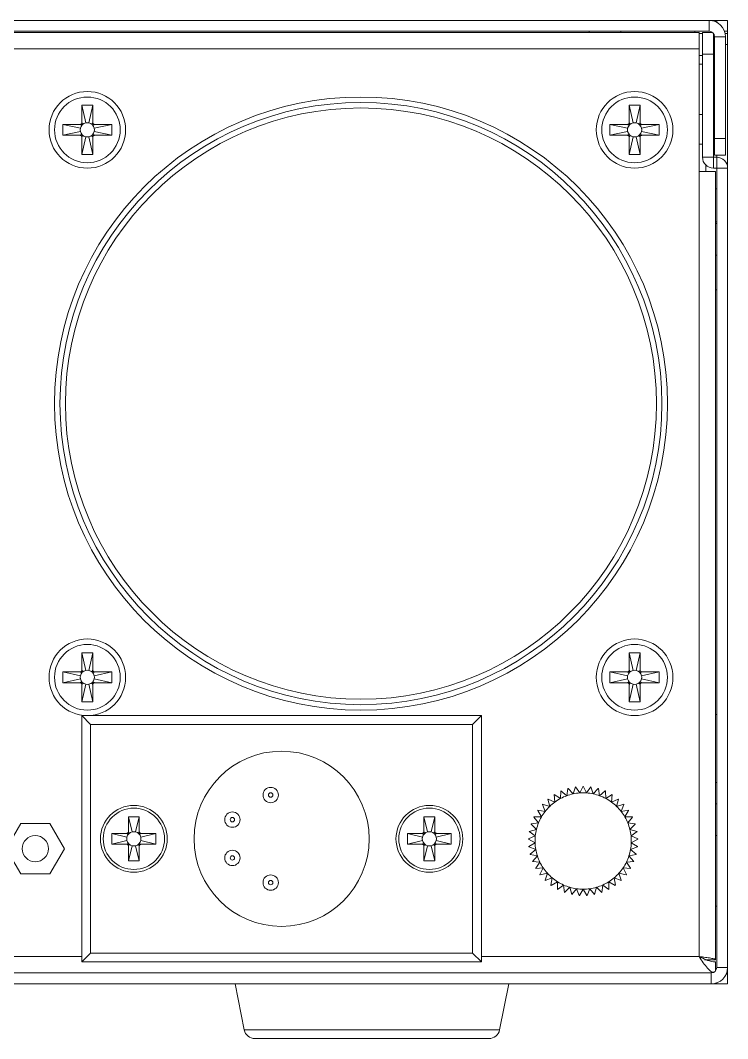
# Model space of a CAD drawing. Header units: millimetres. Extents: x 5 to 589, y 5 to 415.
# Drawn here: x 266.81 to 299.12, y 323.2 to 369.7 of the extents above; entities that cross this region are included whole.
import ezdxf

# ---------------------------------------------------------------- set-up
doc = ezdxf.new("R2010")
doc.units = ezdxf.units.MM

msp = doc.modelspace()

# ---------------------------------------------------------------- linework, layer by layer
at = {"color": 7, "linetype": 'Continuous', "lineweight": 15}
for p, q in [((83.7734, 369.699), (298.2734, 369.699)), ((298.2734, 369.699), (298.6234, 369.699)), ((298.2734, 369.199), (298.2734, 369.699)), ((298.6234, 369.699), (299.1234, 369.699)), ((299.1234, 369.699), (299.1234, 369.199)), ((83.7734, 369.199), (298.2734, 369.199)), ((84.2234, 369.149), (297.8234, 369.149)), ((292.7984, 369.199), (292.7984, 369.149)), ((294.2484, 369.149), (294.2484, 369.199)), ((297.6234, 369.149), (297.6234, 369.199)), ((297.8234, 368.399), (297.8234, 369.149)), ((297.9734, 369.149), (298.4234, 369.149)), ((297.9734, 368.149), (297.9734, 369.149)), ((298.4734, 369.099), (298.4734, 368.149)), ((299.0234, 368.949), (298.5234, 368.949)), ((298.5234, 368.949), (298.5234, 364.299)), ((299.1234, 369.199), (298.9805, 369.199)), ((299.0083, 369.099), (299.1234, 369.099)), ((299.0234, 368.949), (299.0234, 364.299)), ((299.1234, 369.099), (299.1234, 369.199)), ((299.1234, 369.099), (299.1234, 368.599)), ((84.2234, 368.399), (297.8234, 368.399)), ((297.8234, 368.399), (297.8234, 362.799)), ((299.1234, 362.949), (299.1234, 368.599)), ((297.8234, 368.099), (297.9734, 368.099)), ((298.4734, 368.149), (297.9734, 368.149)), ((297.9734, 368.149), (297.9734, 363.449)), ((298.4734, 368.149), (298.4734, 363.449)), ((298.4734, 368.099), (298.5234, 368.099)), ((297.9734, 367.699), (297.8234, 367.699)), ((298.5234, 367.274), (298.4734, 367.274)), ((270.1234, 365.824), (269.6234, 365.824)), ((269.6234, 365.824), (269.6234, 365.0238)), ((269.8029, 365.0162), (269.6234, 365.824)), ((269.9439, 365.0162), (270.1234, 365.824)), ((270.1234, 365.0238), (270.1234, 365.824)), ((295.1234, 365.824), (294.6234, 365.824)), ((294.6234, 365.824), (294.6234, 365.0238)), ((294.8029, 365.0162), (294.6234, 365.824)), ((294.9439, 365.0162), (295.1234, 365.824)), ((295.1234, 365.0238), (295.1234, 365.824)), ((298.4734, 365.824), (298.5234, 365.824)), ((297.8234, 365.399), (297.9734, 365.399)), ((268.7484, 364.949), (268.7484, 364.449)), ((269.5562, 364.7695), (268.7484, 364.949)), ((269.5486, 364.949), (268.7484, 364.949)), ((268.7484, 364.449), (269.5562, 364.6285)), ((270.1907, 364.7695), (270.9984, 364.949)), ((270.1907, 364.6285), (270.9984, 364.449)), ((270.9984, 364.949), (270.1983, 364.949)), ((270.9984, 364.449), (270.9984, 364.949)), ((294.5486, 364.949), (293.7484, 364.949)), ((293.7484, 364.949), (293.7484, 364.449)), ((294.5562, 364.7695), (293.7484, 364.949)), ((293.7484, 364.449), (294.5562, 364.6285)), ((295.1907, 364.7695), (295.9984, 364.949)), ((295.1907, 364.6285), (295.9984, 364.449)), ((295.9984, 364.949), (295.1983, 364.949)), ((295.9984, 364.449), (295.9984, 364.949)), ((268.7484, 364.449), (269.5486, 364.449)), ((269.8029, 364.3817), (269.6234, 363.574)), ((269.6234, 364.3741), (269.6234, 363.574)), ((269.9439, 364.3817), (270.1234, 363.574)), ((270.1234, 363.574), (270.1234, 364.3741)), ((270.1983, 364.449), (270.9984, 364.449)), ((293.7484, 364.449), (294.5486, 364.449)), ((294.8029, 364.3817), (294.6234, 363.574)), ((294.6234, 364.3741), (294.6234, 363.574)), ((294.9439, 364.3817), (295.1234, 363.574)), ((295.1234, 363.574), (295.1234, 364.3741)), ((295.1983, 364.449), (295.9984, 364.449)), ((298.5234, 364.299), (299.0234, 364.299)), ((298.5234, 363.549), (298.5234, 364.299)), ((299.0234, 364.299), (299.0234, 363.549)), ((297.8234, 364.049), (297.9734, 364.049)), ((269.6234, 363.574), (270.1234, 363.574)), ((294.6234, 363.574), (295.1234, 363.574)), ((297.9734, 363.449), (298.4734, 363.449)), ((298.4734, 362.949), (298.4734, 363.449)), ((298.6234, 363.449), (298.4734, 363.449)), ((299.0234, 363.549), (298.5234, 363.549)), ((298.6234, 363.549), (298.6234, 363.449)), ((298.6234, 363.449), (298.6234, 362.949)), ((297.8234, 326.949), (297.8234, 362.799)), ((298.5734, 362.799), (297.8234, 362.799)), ((298.1234, 362.799), (298.1234, 363.0919)), ((298.6234, 362.949), (298.4734, 362.949)), ((298.5734, 326.799), (298.5734, 362.799)), ((299.1234, 362.949), (298.6234, 362.949)), ((298.6234, 362.949), (298.6234, 326.449)), ((299.1234, 362.949), (299.1234, 326.449)), ((298.5734, 361.999), (298.6234, 361.999)), ((298.6234, 360.499), (298.5734, 360.499)), ((298.6234, 360.424), (298.5734, 360.424)), ((298.5734, 358.974), (298.6234, 358.974)), ((298.5734, 357.399), (298.6234, 357.399)), ((269.8029, 340.0162), (269.6234, 340.824)), ((270.1234, 340.824), (269.6234, 340.824)), ((269.6234, 340.824), (269.6234, 340.0238)), ((269.9439, 340.0162), (270.1234, 340.824)), ((270.1234, 340.0238), (270.1234, 340.824)), ((295.1234, 340.824), (294.6234, 340.824)), ((294.6234, 340.824), (294.6234, 340.0238)), ((294.8029, 340.0162), (294.6234, 340.824)), ((294.9439, 340.0162), (295.1234, 340.824)), ((295.1234, 340.0238), (295.1234, 340.824)), ((268.7484, 339.949), (268.7484, 339.449)), ((269.5562, 339.7695), (268.7484, 339.949)), ((269.5486, 339.949), (268.7484, 339.949)), ((270.1907, 339.7695), (270.9984, 339.949)), ((270.9984, 339.949), (270.1983, 339.949)), ((270.9984, 339.449), (270.9984, 339.949)), ((294.5486, 339.949), (293.7484, 339.949)), ((293.7484, 339.949), (293.7484, 339.449)), ((294.5562, 339.7695), (293.7484, 339.949)), ((295.1907, 339.7695), (295.9984, 339.949)), ((295.9984, 339.949), (295.1983, 339.949)), ((295.9984, 339.449), (295.9984, 339.949)), ((268.7484, 339.449), (269.5562, 339.6285)), ((270.1907, 339.6285), (270.9984, 339.449)), ((293.7484, 339.449), (294.5562, 339.6285)), ((295.1907, 339.6285), (295.9984, 339.449)), ((268.7484, 339.449), (269.5486, 339.449)), ((269.8029, 339.3817), (269.6234, 338.574)), ((269.6234, 339.3741), (269.6234, 338.574)), ((269.9439, 339.3817), (270.1234, 338.574)), ((270.1234, 338.574), (270.1234, 339.3741)), ((270.1983, 339.449), (270.9984, 339.449)), ((293.7484, 339.449), (294.5486, 339.449)), ((294.8029, 339.3817), (294.6234, 338.574)), ((294.6234, 339.3741), (294.6234, 338.574)), ((294.9439, 339.3817), (295.1234, 338.574)), ((295.1234, 338.574), (295.1234, 339.3741)), ((295.1983, 339.449), (295.9984, 339.449)), ((269.6234, 338.574), (270.1234, 338.574)), ((294.6234, 338.574), (295.1234, 338.574)), ((270.0234, 337.549), (269.6234, 337.949)), ((269.6234, 337.949), (287.8734, 337.949)), ((269.6234, 326.699), (269.6234, 337.949)), ((287.4734, 337.549), (287.8734, 337.949)), ((287.8734, 337.949), (287.8734, 326.699)), ((298.6234, 337.999), (298.5734, 337.999)), ((287.4734, 337.549), (270.0234, 337.549)), ((270.0234, 337.549), (270.0234, 327.099)), ((287.4734, 327.099), (287.4734, 337.549)), ((298.5734, 334.899), (298.6234, 334.899)), ((291.2303, 334.0038), (291.1948, 334.3417)), ((291.2025, 334.3465), (291.4906, 334.1665)), ((291.4906, 334.1665), (291.5025, 334.506)), ((291.5107, 334.5097), (291.771, 334.2913)), ((291.771, 334.2913), (291.83, 334.6259)), ((291.8387, 334.6284), (292.066, 334.3759)), ((292.066, 334.3759), (292.171, 334.699)), ((292.18, 334.7003), (292.37, 334.4186)), ((292.37, 334.4186), (292.5189, 334.724)), ((292.528, 334.724), (292.6769, 334.4186)), ((292.6769, 334.4186), (292.8669, 334.7003)), ((292.8759, 334.699), (292.9808, 334.3759)), ((292.9808, 334.3759), (293.2082, 334.6284)), ((293.2169, 334.6259), (293.2759, 334.2913)), ((293.2759, 334.2913), (293.5361, 334.5097)), ((293.5444, 334.506), (293.5563, 334.1665)), ((293.5563, 334.1665), (293.8444, 334.3465)), ((293.8521, 334.3417), (293.8166, 334.0038)), ((290.7898, 333.5784), (290.6625, 333.8934)), ((290.6686, 333.9002), (290.9952, 333.8065)), ((290.9952, 333.8065), (290.913, 334.1362)), ((290.9199, 334.142), (291.2303, 334.0038)), ((293.8166, 334.0038), (294.1269, 334.142)), ((294.1339, 334.1362), (294.0517, 333.8065)), ((294.0517, 333.8065), (294.3783, 333.9002)), ((294.3843, 333.8934), (294.2571, 333.5784)), ((298.6234, 333.924), (298.5734, 333.924)), ((290.6182, 333.324), (290.4483, 333.6182)), ((290.4534, 333.6257), (290.7898, 333.5784)), ((294.2571, 333.5784), (294.5935, 333.6257)), ((294.5986, 333.6182), (294.4287, 333.324)), ((266.8316, 333.024), (266.1677, 331.874)), ((268.1595, 333.024), (266.8316, 333.024)), ((268.8235, 331.874), (268.1595, 333.024)), ((272.2484, 333.324), (271.7484, 333.324)), ((271.7484, 333.324), (271.7484, 332.6488)), ((271.9196, 332.6393), (271.7484, 333.324)), ((272.0773, 332.6393), (272.2484, 333.324)), ((272.2484, 332.6488), (272.2484, 333.324)), ((285.7484, 333.324), (285.2484, 333.324)), ((285.2484, 333.324), (285.2484, 332.6488)), ((285.4196, 332.6393), (285.2484, 333.324)), ((285.5773, 332.6393), (285.7484, 333.324)), ((285.7484, 332.6488), (285.7484, 333.324)), ((290.3888, 332.7562), (290.1444, 332.9922)), ((290.1472, 333.0008), (290.4836, 333.0481)), ((290.4836, 333.0481), (290.2745, 333.3158)), ((294.7724, 333.3158), (294.5632, 333.0481)), ((294.5632, 333.0481), (294.8997, 333.0008)), ((294.9025, 332.9922), (294.6581, 332.7562)), ((271.6736, 332.574), (270.9984, 332.574)), ((270.9984, 332.574), (270.9984, 332.074)), ((271.6831, 332.4028), (270.9984, 332.574)), ((272.3137, 332.4028), (272.9984, 332.574)), ((272.9984, 332.574), (272.3233, 332.574)), ((272.9984, 332.074), (272.9984, 332.574)), ((285.1736, 332.574), (284.4984, 332.574)), ((284.4984, 332.574), (284.4984, 332.074)), ((285.1831, 332.4028), (284.4984, 332.574)), ((285.8137, 332.4028), (286.4984, 332.574)), ((286.4984, 332.574), (285.8233, 332.574)), ((286.4984, 332.074), (286.4984, 332.574)), ((290.3355, 332.4539), (290.0606, 332.6536)), ((290.0622, 332.6626), (290.3888, 332.7562)), ((294.6581, 332.7562), (294.9847, 332.6626)), ((294.9862, 332.6536), (294.7114, 332.4539)), ((270.9984, 332.074), (271.6831, 332.2452)), ((270.9984, 332.074), (271.6736, 332.074)), ((272.3137, 332.2452), (272.9984, 332.074)), ((272.3233, 332.074), (272.9984, 332.074)), ((284.4984, 332.074), (285.1831, 332.2452)), ((284.4984, 332.074), (285.1736, 332.074)), ((285.8137, 332.2452), (286.4984, 332.074)), ((285.8233, 332.074), (286.4984, 332.074)), ((290.3248, 332.1472), (290.0248, 332.3067)), ((290.0251, 332.3158), (290.3355, 332.4539)), ((290.0367, 331.9672), (290.3248, 332.1472)), ((294.7114, 332.4539), (295.0218, 332.3158)), ((295.0221, 332.3067), (294.7221, 332.1472)), ((294.7221, 332.1472), (295.0102, 331.9672)), ((298.5734, 332.474), (298.6234, 332.474)), ((266.1677, 331.874), (266.8316, 330.724)), ((268.1595, 330.724), (268.8235, 331.874)), ((271.9196, 332.0087), (271.7484, 331.324)), ((271.7484, 331.9991), (271.7484, 331.324)), ((272.0773, 332.0087), (272.2484, 331.324)), ((272.2484, 331.324), (272.2484, 331.9991)), ((285.4196, 332.0087), (285.2484, 331.324)), ((285.2484, 331.9991), (285.2484, 331.324)), ((285.5773, 332.0087), (285.7484, 331.324)), ((285.7484, 331.324), (285.7484, 331.9991)), ((290.3569, 331.842), (290.0376, 331.9582)), ((290.0966, 331.6236), (290.3569, 331.842)), ((290.4311, 331.5441), (290.0988, 331.6148)), ((294.9481, 331.6148), (294.6158, 331.5441)), ((295.0093, 331.9582), (294.69, 331.842)), ((294.69, 331.842), (294.9503, 331.6236)), ((271.7484, 331.324), (272.2484, 331.324)), ((285.2484, 331.324), (285.7484, 331.324)), ((290.2038, 331.2917), (290.4311, 331.5441)), ((290.5461, 331.2596), (290.2072, 331.2833)), ((290.3561, 330.9779), (290.5461, 331.2596)), ((294.8397, 331.2833), (294.5008, 331.2596)), ((294.5008, 331.2596), (294.6908, 330.9779)), ((294.6158, 331.5441), (294.8431, 331.2917)), ((266.8316, 330.724), (268.1595, 330.724)), ((290.6996, 330.9938), (290.3606, 330.9701)), ((290.5506, 330.6884), (290.6996, 330.9938)), ((290.8885, 330.7519), (290.5562, 330.6813)), ((290.7835, 330.4288), (290.8885, 330.7519)), ((294.4907, 330.6813), (294.1584, 330.7519)), ((294.1584, 330.7519), (294.2633, 330.4288)), ((294.3473, 330.9938), (294.4963, 330.6884)), ((294.6862, 330.9701), (294.3473, 330.9938)), ((291.1093, 330.5387), (290.7901, 330.4225)), ((291.0503, 330.2041), (291.1093, 330.5387)), ((291.3576, 330.3583), (291.0576, 330.1988)), ((291.3458, 330.0187), (291.3576, 330.3583)), ((291.6286, 330.2142), (291.3538, 330.0145)), ((291.6641, 329.8763), (291.6286, 330.2142)), ((293.4183, 330.2142), (293.3827, 329.8763)), ((293.6931, 330.0145), (293.4183, 330.2142)), ((293.9892, 330.1988), (293.6893, 330.3583)), ((293.6893, 330.3583), (293.7011, 330.0187)), ((294.2568, 330.4225), (293.9376, 330.5387)), ((293.9376, 330.5387), (293.9966, 330.2041)), ((291.917, 330.1092), (291.6726, 329.8732)), ((291.9992, 329.7796), (291.917, 330.1092)), ((292.2173, 330.0454), (292.0081, 329.7777)), ((292.3445, 329.7304), (292.2173, 330.0454)), ((292.5234, 330.024), (292.3536, 329.7298)), ((292.6933, 329.7298), (292.5234, 330.024)), ((292.8296, 330.0454), (292.7024, 329.7304)), ((293.0388, 329.7777), (292.8296, 330.0454)), ((293.1298, 330.1092), (293.0476, 329.7796)), ((293.3742, 329.8732), (293.1298, 330.1092)), ((269.6234, 326.699), (270.0234, 327.099)), ((270.0234, 327.099), (287.4734, 327.099)), ((287.8734, 326.699), (287.4734, 327.099)), ((287.8734, 326.699), (269.6234, 326.699)), ((298.0734, 326.799), (298.5734, 326.799)), ((298.5734, 326.299), (298.5734, 326.699)), ((298.6234, 326.449), (299.1234, 326.449)), ((299.1234, 326.299), (299.1234, 326.449)), ((298.3734, 326.199), (83.6734, 326.199)), ((298.3734, 325.699), (298.3734, 326.199)), ((299.0805, 326.199), (299.1234, 326.199)), ((299.1234, 326.299), (299.1083, 326.299)), ((299.1234, 326.199), (299.1234, 326.299)), ((299.1234, 326.199), (299.1234, 325.699)), ((298.3734, 325.699), (83.6734, 325.699)), ((276.6234, 325.699), (277.0431, 323.6009)), ((288.7038, 323.6009), (289.1234, 325.699)), ((298.3734, 325.699), (298.6234, 325.699)), ((299.1234, 325.699), (298.6234, 325.699)), ((288.2135, 323.199), (277.5333, 323.199))]:
    msp.add_line(p, q, dxfattribs=at)
at = {"color": 8, "linetype": 'Continuous', "lineweight": 15}
for p, q in [((298.6234, 369.6123), (298.6234, 369.699)), ((297.8234, 369.099), (297.9734, 369.099)), ((299.1234, 368.599), (299.0234, 368.599)), ((298.5734, 329.249), (298.6234, 329.249)), ((84.2234, 326.949), (269.6234, 326.949)), ((287.8734, 326.949), (297.8234, 326.949)), ((298.6234, 325.699), (298.6234, 325.7419)), ((277.0431, 323.6009), (282.8734, 323.6009)), ((282.8734, 323.6009), (288.7038, 323.6009))]:
    msp.add_line(p, q, dxfattribs=at)
at = {"color": 7, "linetype": 'Continuous', "lineweight": 15, "flags": 128}
for points in [[(269.5562, 364.7695), (269.5484, 364.699), (269.5562, 364.6285)], [(269.6436, 364.9288), (269.5884, 364.8555), (269.5562, 364.7695)], [(269.5562, 364.6285), (269.5884, 364.5425), (269.6436, 364.4692)], [(269.8029, 365.0162), (269.717, 364.984), (269.6436, 364.9288)], [(269.9439, 365.0162), (269.8734, 365.024), (269.8029, 365.0162)], [(270.1032, 364.9288), (270.0299, 364.984), (269.9439, 365.0162)], [(270.1907, 364.7695), (270.1585, 364.8555), (270.1032, 364.9288)], [(270.1032, 364.4692), (270.1585, 364.5425), (270.1907, 364.6285)], [(270.1907, 364.6285), (270.1985, 364.699), (270.1907, 364.7695)], [(294.5562, 364.7695), (294.5484, 364.699), (294.5562, 364.6285)], [(294.6436, 364.9288), (294.5884, 364.8555), (294.5562, 364.7695)], [(294.5562, 364.6285), (294.5884, 364.5425), (294.6436, 364.4692)], [(294.8029, 365.0162), (294.717, 364.984), (294.6436, 364.9288)], [(294.9439, 365.0162), (294.8734, 365.024), (294.8029, 365.0162)], [(295.1033, 364.9288), (295.0299, 364.984), (294.9439, 365.0162)], [(295.1907, 364.7695), (295.1585, 364.8555), (295.1033, 364.9288)], [(295.1033, 364.4692), (295.1585, 364.5425), (295.1907, 364.6285)], [(295.1907, 364.6285), (295.1985, 364.699), (295.1907, 364.7695)], [(269.6436, 364.4692), (269.717, 364.4139), (269.8029, 364.3817)], [(269.8029, 364.3817), (269.8734, 364.374), (269.9439, 364.3817)], [(269.9439, 364.3817), (270.0299, 364.4139), (270.1032, 364.4692)], [(294.6436, 364.4692), (294.717, 364.4139), (294.8029, 364.3817)], [(294.8029, 364.3817), (294.8734, 364.374), (294.9439, 364.3817)], [(294.9439, 364.3817), (295.0299, 364.4139), (295.1033, 364.4692)], [(269.6436, 339.9288), (269.5884, 339.8555), (269.5562, 339.7695)], [(269.8029, 340.0162), (269.717, 339.984), (269.6436, 339.9288)], [(269.9439, 340.0162), (269.8734, 340.024), (269.8029, 340.0162)], [(270.1032, 339.9288), (270.0299, 339.984), (269.9439, 340.0162)], [(270.1907, 339.7695), (270.1585, 339.8555), (270.1032, 339.9288)], [(294.6436, 339.9288), (294.5884, 339.8555), (294.5562, 339.7695)], [(294.8029, 340.0162), (294.717, 339.984), (294.6436, 339.9288)], [(294.9439, 340.0162), (294.8734, 340.024), (294.8029, 340.0162)], [(295.1033, 339.9288), (295.0299, 339.984), (294.9439, 340.0162)], [(295.1907, 339.7695), (295.1585, 339.8555), (295.1033, 339.9288)], [(269.5562, 339.7695), (269.5484, 339.699), (269.5562, 339.6285)], [(269.5562, 339.6285), (269.5884, 339.5425), (269.6436, 339.4692)], [(269.6436, 339.4692), (269.717, 339.4139), (269.8029, 339.3817)], [(269.9439, 339.3817), (270.0299, 339.4139), (270.1032, 339.4692)], [(270.1032, 339.4692), (270.1585, 339.5425), (270.1907, 339.6285)], [(270.1907, 339.6285), (270.1985, 339.699), (270.1907, 339.7695)], [(294.5562, 339.7695), (294.5484, 339.699), (294.5562, 339.6285)], [(294.5562, 339.6285), (294.5884, 339.5425), (294.6436, 339.4692)], [(294.6436, 339.4692), (294.717, 339.4139), (294.8029, 339.3817)], [(294.9439, 339.3817), (295.0299, 339.4139), (295.1033, 339.4692)], [(295.1033, 339.4692), (295.1585, 339.5425), (295.1907, 339.6285)], [(295.1907, 339.6285), (295.1985, 339.699), (295.1907, 339.7695)], [(269.8029, 339.3817), (269.8734, 339.374), (269.9439, 339.3817)], [(294.8029, 339.3817), (294.8734, 339.374), (294.9439, 339.3817)], [(290.1444, 332.9922), (290.1447, 332.9933), (290.1451, 332.9944), (290.1454, 332.9955), (290.1458, 332.9965), (290.1461, 332.9976), (290.1465, 332.9987), (290.1468, 332.9998), (290.1472, 333.0008)], [(271.7686, 332.5538), (271.7155, 332.4842), (271.6831, 332.4028)], [(271.9196, 332.6393), (271.8382, 332.6069), (271.7686, 332.5538)], [(272.0773, 332.6393), (271.9984, 332.6491), (271.9196, 332.6393)], [(272.2282, 332.5538), (272.1586, 332.6069), (272.0773, 332.6393)], [(272.3137, 332.4028), (272.2814, 332.4842), (272.2282, 332.5538)], [(285.2686, 332.5538), (285.2155, 332.4842), (285.1831, 332.4028)], [(285.4196, 332.6393), (285.3382, 332.6069), (285.2686, 332.5538)], [(285.5773, 332.6393), (285.4984, 332.6491), (285.4196, 332.6393)], [(285.7282, 332.5538), (285.6586, 332.6069), (285.5773, 332.6393)], [(285.8137, 332.4028), (285.7814, 332.4842), (285.7282, 332.5538)], [(271.6831, 332.4028), (271.6734, 332.324), (271.6831, 332.2452)], [(271.6831, 332.2452), (271.7155, 332.1638), (271.7686, 332.0942)], [(271.7686, 332.0942), (271.8382, 332.041), (271.9196, 332.0087)], [(272.0773, 332.0087), (272.1586, 332.041), (272.2282, 332.0942)], [(272.2282, 332.0942), (272.2814, 332.1638), (272.3137, 332.2452)], [(272.3137, 332.2452), (272.3235, 332.324), (272.3137, 332.4028)], [(285.1831, 332.4028), (285.1734, 332.324), (285.1831, 332.2452)], [(285.1831, 332.2452), (285.2155, 332.1638), (285.2686, 332.0942)], [(285.2686, 332.0942), (285.3382, 332.041), (285.4196, 332.0087)], [(285.5773, 332.0087), (285.6586, 332.041), (285.7282, 332.0942)], [(285.7282, 332.0942), (285.7814, 332.1638), (285.8137, 332.2452)], [(285.8137, 332.2452), (285.8235, 332.324), (285.8137, 332.4028)], [(295.0218, 332.3158), (295.0218, 332.3146), (295.0218, 332.3135), (295.0219, 332.3124), (295.0219, 332.3112), (295.022, 332.3101), (295.022, 332.309), (295.022, 332.3078), (295.0221, 332.3067)], [(271.9196, 332.0087), (271.9984, 331.9989), (272.0773, 332.0087)], [(285.4196, 332.0087), (285.4984, 331.9989), (285.5773, 332.0087)]]:
    msp.add_lwpolyline(points, dxfattribs=at)
at = {"color": 7, "linetype": 'Continuous', "lineweight": 15}
for centre, radius in [((269.8734, 364.699), 1.75), ((294.8734, 364.699), 1.75), ((269.8734, 364.699), 1.5), ((282.3734, 352.199), 14), ((294.8734, 364.699), 1.5), ((282.3734, 352.199), 13.75), ((282.3734, 352.199), 13.5), ((269.8734, 339.699), 1.75), ((294.8734, 339.699), 1.75), ((269.8734, 339.699), 1.5), ((294.8734, 339.699), 1.5), ((278.7484, 332.324), 4), ((278.2484, 334.324), 0.35), ((278.2484, 334.324), 0.1), ((271.9984, 332.324), 1.525), ((271.9984, 332.324), 1.4), ((276.4984, 333.199), 0.35), ((285.4984, 332.324), 1.525), ((285.4984, 332.324), 1.4), ((276.4984, 333.199), 0.1), ((267.4956, 331.874), 0.6), ((276.4984, 331.449), 0.35), ((276.4984, 331.449), 0.1), ((278.2484, 330.324), 0.35), ((278.2484, 330.324), 0.1)]:
    msp.add_circle(centre, radius, dxfattribs=at)
for centre, radius, start, end in [((298.2734, 368.949), 0.75, 0, 90), ((298.2734, 368.949), 0.25, 0, 90), ((298.4734, 363.449), 0.5, 180, 270), ((298.6234, 362.949), 0.5, 360, 90), ((292.5234, 332.224), 2.5, 121.89612, 122.10388), ((292.5234, 332.224), 2.5, 113.89612, 114.10388), ((292.5234, 332.224), 2.2, 102, 110), ((292.5234, 332.224), 2.5, 105.89612, 106.10388), ((292.5234, 332.224), 2.2, 94, 102), ((292.5234, 332.224), 2.5, 97.89612, 98.10388), ((292.5234, 332.224), 2.2, 86, 94), ((292.5234, 332.224), 2.5, 89.89612, 90.10388), ((292.5234, 332.224), 2.2, 78, 86), ((292.5234, 332.224), 2.5, 81.89612, 82.10388), ((292.5234, 332.224), 2.2, 70, 78), ((292.5234, 332.224), 2.5, 73.89612, 74.10388), ((292.5234, 332.224), 2.5, 65.89612, 66.10388), ((292.5234, 332.224), 2.5, 57.89612, 58.10388), ((292.5234, 332.224), 2.5, 137.89612, 138.10388), ((292.5234, 332.224), 2.5, 129.89612, 130.10388), ((292.5234, 332.224), 2.2, 126, 134), ((292.5234, 332.224), 2.2, 118, 126), ((292.5234, 332.224), 2.2, 110, 118), ((292.5234, 332.224), 2.2, 62, 70), ((292.5234, 332.224), 2.2, 54, 62), ((292.5234, 332.224), 2.2, 46, 54), ((292.5234, 332.224), 2.5, 49.89612, 50.10388), ((292.5234, 332.224), 2.5, 41.89612, 42.10388), ((292.5234, 332.224), 2.5, 145.89612, 146.10388), ((292.5234, 332.224), 2.2, 142, 150), ((292.5234, 332.224), 2.2, 134, 142), ((292.5234, 332.224), 2.2, 38, 46), ((292.5234, 332.224), 2.2, 30, 38), ((292.5234, 332.224), 2.5, 33.89612, 34.10388), ((292.5234, 332.224), 2.5, 153.89612, 154.10388), ((292.5234, 332.224), 2.2, 158, 166), ((292.5234, 332.224), 2.2, 150, 158), ((292.5234, 332.224), 2.2, 22, 30), ((292.5234, 332.224), 2.2, 14, 22), ((292.5234, 332.224), 2.5, 25.89612, 26.10388), ((292.5234, 332.224), 2.5, 17.89612, 18.10388), ((292.5234, 332.224), 2.5, 169.89612, 170.10388), ((292.5234, 332.224), 2.2, 166, 174), ((292.5234, 332.224), 2.2, 6, 14), ((292.5234, 332.224), 2.5, 9.89612, 10.10388), ((292.5234, 332.224), 2.5, 177.89612, 178.10388), ((292.5234, 332.224), 2.2, 174, 182), ((292.5234, 332.224), 2.2, 182, 190), ((292.5234, 332.224), 2.2, 350, 358), ((292.5234, 332.224), 2.2, 358, 6), ((292.5234, 332.224), 2.5, 185.89612, 186.10388), ((292.5234, 332.224), 2.5, 193.89612, 194.10388), ((292.5234, 332.224), 2.2, 190, 198), ((292.5234, 332.224), 2.2, 342, 350), ((292.5234, 332.224), 2.5, 345.89612, 346.10388), ((292.5234, 332.224), 2.5, 353.89612, 354.10388), ((292.5234, 332.224), 2.5, 201.89612, 202.10388), ((292.5234, 332.224), 2.2, 198, 206), ((292.5234, 332.224), 2.2, 206, 214), ((292.5234, 332.224), 2.2, 326, 334), ((292.5234, 332.224), 2.2, 334, 342), ((292.5234, 332.224), 2.5, 337.89612, 338.10388), ((292.5234, 332.224), 2.5, 209.89612, 210.10388), ((292.5234, 332.224), 2.5, 217.89612, 218.10388), ((292.5234, 332.224), 2.2, 214, 222), ((292.5234, 332.224), 2.2, 222, 230), ((292.5234, 332.224), 2.2, 310, 318), ((292.5234, 332.224), 2.2, 318, 326), ((292.5234, 332.224), 2.5, 321.89612, 322.10388), ((292.5234, 332.224), 2.5, 329.89612, 330.10388), ((292.5234, 332.224), 2.5, 225.89612, 226.10388), ((292.5234, 332.224), 2.5, 233.89612, 234.10388), ((292.5234, 332.224), 2.2, 230, 238), ((292.5234, 332.224), 2.2, 238, 246), ((292.5234, 332.224), 2.2, 246, 254), ((292.5234, 332.224), 2.2, 286, 294), ((292.5234, 332.224), 2.2, 294, 302), ((292.5234, 332.224), 2.2, 302, 310), ((292.5234, 332.224), 2.5, 305.89612, 306.10388), ((292.5234, 332.224), 2.5, 313.89612, 314.10388), ((292.5234, 332.224), 2.5, 241.89612, 242.10388), ((292.5234, 332.224), 2.5, 249.89612, 250.10388), ((292.5234, 332.224), 2.2, 254, 262), ((292.5234, 332.224), 2.5, 257.89612, 258.10388), ((292.5234, 332.224), 2.2, 262, 270), ((292.5234, 332.224), 2.5, 265.89612, 266.10388), ((292.5234, 332.224), 2.2, 270, 278), ((292.5234, 332.224), 2.5, 273.89612, 274.10388), ((292.5234, 332.224), 2.2, 278, 286), ((292.5234, 332.224), 2.5, 281.89612, 282.10388), ((292.5234, 332.224), 2.5, 289.89612, 290.10388), ((292.5234, 332.224), 2.5, 297.89612, 298.10388), ((298.3734, 326.449), 0.25, 270, 0), ((298.3734, 326.449), 0.75, 270, 0), ((277.5333, 323.699), 0.5, 191.30993, 270), ((288.2135, 323.699), 0.5, 270, 348.69007)]:
    msp.add_arc(centre, radius, start, end, dxfattribs=at)
for points, knots in [([(269.5486, 364.949), (269.557, 364.9498), (269.5739, 364.9515), (269.5963, 364.9644), (269.6132, 364.9834), (269.6222, 365.0044), (269.6231, 365.0183), (269.6234, 365.0238)], [0, 0, 0, 0, 0.2148778, 0.4298021, 0.6442824, 0.8585072, 1, 1, 1, 1]), ([(269.6436, 364.9288), (269.6435, 364.9287), (269.6172, 364.9091), (269.5703, 364.9332), (269.5602, 364.9449), (269.5486, 364.9475), (269.5486, 364.949), (269.5486, 364.949)], [0, 0, 0, 0, 0.0032747, 0.5086079, 0.9282114, 0.9999412, 1, 1, 1, 1]), ([(269.6234, 365.0238), (269.6234, 365.0238), (269.6264, 365.0224), (269.6232, 365.0166), (269.64, 365.0017), (269.6493, 364.9765), (269.6522, 364.9546), (269.6501, 364.9419), (269.6474, 364.9348), (269.6454, 364.9313), (269.6441, 364.9294), (269.6438, 364.929), (269.6436, 364.9288)], [0, 0, 0, 0, 0.0000604, 0.071615, 0.4902012, 0.7407085, 0.8676439, 0.9318809, 0.9642485, 0.9919546, 0.9967294, 1, 1, 1, 1]), ([(270.1032, 364.9288), (270.1031, 364.929), (270.0838, 364.9554), (270.1099, 364.9997), (270.115, 365.0166), (270.1234, 365.0223), (270.1234, 365.0238), (270.1234, 365.0238)], [0, 0, 0, 0, 0.0032752, 0.5086072, 0.9282115, 0.9999412, 1, 1, 1, 1]), ([(270.1983, 364.949), (270.1983, 364.949), (270.1953, 364.9475), (270.1953, 364.9449), (270.1751, 364.9335), (270.151, 364.923), (270.129, 364.9202), (270.1164, 364.9223), (270.1093, 364.925), (270.1057, 364.927), (270.1038, 364.9284), (270.1034, 364.9287), (270.1032, 364.9288)], [0, 0, 0, 0, 0.0000604, 0.0716147, 0.4901991, 0.7407081, 0.8676431, 0.9318796, 0.9642486, 0.9919547, 0.9967289, 1, 1, 1, 1]), ([(270.1234, 365.0238), (270.1243, 365.0154), (270.1259, 364.9986), (270.1388, 364.9761), (270.1578, 364.9592), (270.1789, 364.9503), (270.1928, 364.9493), (270.1983, 364.949)], [0, 0, 0, 0, 0.2148999, 0.4298302, 0.6442563, 0.8585133, 1, 1, 1, 1]), ([(294.5486, 364.949), (294.557, 364.9498), (294.5739, 364.9515), (294.5963, 364.9644), (294.6132, 364.9834), (294.6222, 365.0044), (294.6231, 365.0183), (294.6234, 365.0238)], [0, 0, 0, 0, 0.2149347, 0.429853, 0.6442851, 0.858504, 1, 1, 1, 1]), ([(294.6436, 364.9288), (294.6435, 364.9287), (294.6169, 364.9091), (294.575, 364.9332), (294.5518, 364.9448), (294.5515, 364.9475), (294.5486, 364.949), (294.5486, 364.949)], [0, 0, 0, 0, 0.0032791, 0.5086099, 0.9282113, 0.9999394, 1, 1, 1, 1]), ([(294.6234, 365.0238), (294.6234, 365.0238), (294.6234, 365.0223), (294.6317, 365.0167), (294.6379, 365.0017), (294.6496, 364.9765), (294.6522, 364.9546), (294.6501, 364.9419), (294.6474, 364.9348), (294.6454, 364.9313), (294.6441, 364.9294), (294.6438, 364.929), (294.6436, 364.9288)], [0, 0, 0, 0, 0.0000586, 0.0716144, 0.4902011, 0.7407103, 0.8676459, 0.9318832, 0.964249, 0.9919579, 0.9967327, 1, 1, 1, 1]), ([(295.1033, 364.9288), (295.1031, 364.929), (295.0834, 364.9554), (295.11, 364.9997), (295.115, 365.0166), (295.1234, 365.0223), (295.1234, 365.0238), (295.1234, 365.0238)], [0, 0, 0, 0, 0.0032785, 0.5086088, 0.9282127, 0.9999412, 1, 1, 1, 1]), ([(295.1983, 364.949), (295.1983, 364.949), (295.1983, 364.9475), (295.1868, 364.9451), (295.1772, 364.9335), (295.1508, 364.923), (295.1291, 364.9202), (295.1164, 364.9223), (295.1093, 364.925), (295.1057, 364.927), (295.1038, 364.9284), (295.1034, 364.9287), (295.1033, 364.9288)], [0, 0, 0, 0, 0.0000586, 0.0716146, 0.4902011, 0.7407114, 0.867647, 0.9318839, 0.9642482, 0.9919591, 0.9967333, 1, 1, 1, 1]), ([(295.1234, 365.0238), (295.1243, 365.0154), (295.1259, 364.9986), (295.1388, 364.9761), (295.1578, 364.9592), (295.1789, 364.9503), (295.1928, 364.9493), (295.1983, 364.949)], [0, 0, 0, 0, 0.21491489, 0.42981872, 0.6442491, 0.85851044, 1, 1, 1, 1]), ([(269.5486, 364.449), (269.5486, 364.449), (269.5486, 364.4505), (269.5601, 364.4529), (269.5696, 364.4645), (269.5961, 364.475), (269.6178, 364.4777), (269.6305, 364.4757), (269.6376, 364.473), (269.6411, 364.4709), (269.643, 364.4696), (269.6435, 364.4693), (269.6436, 364.4692)], [0, 0, 0, 0, 0.0000586, 0.0716145, 0.4902007, 0.7407107, 0.8676463, 0.9318832, 0.9642484, 0.9919546, 0.9967333, 1, 1, 1, 1]), ([(269.6234, 364.3741), (269.6226, 364.3826), (269.621, 364.3994), (269.608, 364.4219), (269.5891, 364.4388), (269.568, 364.4477), (269.5541, 364.4486), (269.5486, 364.449)], [0, 0, 0, 0, 0.21490894, 0.4298175, 0.64430015, 0.85850733, 1, 1, 1, 1]), ([(269.6436, 364.4692), (269.6438, 364.469), (269.6635, 364.4426), (269.6414, 364.3982), (269.6234, 364.3815), (269.6264, 364.3756), (269.6234, 364.3741), (269.6234, 364.3741)], [0, 0, 0, 0, 0.0032785, 0.5086079, 0.9282111, 0.9999394, 1, 1, 1, 1]), ([(270.1234, 364.3741), (270.1234, 364.3741), (270.1234, 364.3757), (270.1151, 364.3813), (270.109, 364.3963), (270.0973, 364.4215), (270.0947, 364.4434), (270.0968, 364.4561), (270.0994, 364.4631), (270.1015, 364.4667), (270.1028, 364.4686), (270.1031, 364.469), (270.1032, 364.4692)], [0, 0, 0, 0, 0.0000586, 0.0716144, 0.4902014, 0.7407123, 0.8676458, 0.9318831, 0.964249, 0.9919579, 0.9967327, 1, 1, 1, 1]), ([(270.1032, 364.4692), (270.1034, 364.4693), (270.13, 364.4888), (270.1719, 364.4648), (270.1951, 364.4532), (270.1953, 364.4505), (270.1983, 364.449), (270.1983, 364.449)], [0, 0, 0, 0, 0.0032791, 0.5086099, 0.9282113, 0.9999394, 1, 1, 1, 1]), ([(270.1983, 364.449), (270.1899, 364.4482), (270.173, 364.4465), (270.1506, 364.4336), (270.1337, 364.4146), (270.1247, 364.3936), (270.1238, 364.3797), (270.1234, 364.3741)], [0, 0, 0, 0, 0.2149329, 0.429834, 0.6442881, 0.8585052, 1, 1, 1, 1]), ([(294.5486, 364.449), (294.5486, 364.449), (294.5515, 364.4505), (294.5516, 364.453), (294.5717, 364.4645), (294.5959, 364.475), (294.6178, 364.4777), (294.6305, 364.4757), (294.6376, 364.473), (294.6412, 364.4709), (294.643, 364.4696), (294.6435, 364.4693), (294.6436, 364.4692)], [0, 0, 0, 0, 0.0000604, 0.0716146, 0.4901986, 0.7407073, 0.8676423, 0.9318788, 0.9642487, 0.9919547, 0.9967289, 1, 1, 1, 1]), ([(294.6234, 364.3741), (294.6226, 364.3826), (294.621, 364.3994), (294.608, 364.4219), (294.5891, 364.4388), (294.568, 364.4477), (294.5541, 364.4486), (294.5486, 364.449)], [0, 0, 0, 0, 0.2148999, 0.4298302, 0.6442563, 0.8585133, 1, 1, 1, 1]), ([(294.6436, 364.4692), (294.6438, 364.469), (294.6631, 364.4426), (294.637, 364.3983), (294.6319, 364.3814), (294.6234, 364.3757), (294.6234, 364.3741), (294.6234, 364.3741)], [0, 0, 0, 0, 0.0032752, 0.5086072, 0.9282115, 0.9999412, 1, 1, 1, 1]), ([(295.1234, 364.3741), (295.1234, 364.3741), (295.1234, 364.3757), (295.1152, 364.3813), (295.109, 364.3963), (295.0973, 364.4215), (295.0947, 364.4434), (295.0968, 364.4561), (295.0994, 364.4631), (295.1015, 364.4667), (295.1028, 364.4686), (295.1031, 364.469), (295.1033, 364.4692)], [0, 0, 0, 0, 0.0000586, 0.0716133, 0.4902002, 0.7407094, 0.8676429, 0.93188, 0.9642458, 0.9919546, 0.9967294, 1, 1, 1, 1]), ([(295.1033, 364.4692), (295.1034, 364.4693), (295.1296, 364.4889), (295.1766, 364.4648), (295.1867, 364.4531), (295.1983, 364.4505), (295.1983, 364.449), (295.1983, 364.449)], [0, 0, 0, 0, 0.0032747, 0.5086079, 0.9282114, 0.9999412, 1, 1, 1, 1]), ([(295.1983, 364.449), (295.1899, 364.4482), (295.173, 364.4465), (295.1506, 364.4336), (295.1337, 364.4146), (295.1247, 364.3936), (295.1238, 364.3797), (295.1234, 364.3741)], [0, 0, 0, 0, 0.2148717, 0.42983, 0.6442856, 0.8585042, 1, 1, 1, 1]), ([(269.5486, 339.949), (269.557, 339.9498), (269.5739, 339.9515), (269.5963, 339.9644), (269.6132, 339.9834), (269.6222, 340.0044), (269.6231, 340.0183), (269.6234, 340.0238)], [0, 0, 0, 0, 0.2148809, 0.4297992, 0.6442811, 0.8585297, 1, 1, 1, 1]), ([(269.6436, 339.9288), (269.6435, 339.9287), (269.6172, 339.909), (269.5703, 339.9344), (269.5602, 339.9428), (269.5486, 339.9482), (269.5486, 339.949), (269.5486, 339.949)], [0, 0, 0, 0, 0.0032755, 0.5086085, 0.9282117, 0.9999416, 1, 1, 1, 1]), ([(269.6234, 340.0238), (269.6234, 340.0238), (269.6264, 340.0231), (269.6232, 340.0144), (269.64, 340.0022), (269.6493, 339.9764), (269.6522, 339.9546), (269.6501, 339.9419), (269.6474, 339.9348), (269.6454, 339.9313), (269.6441, 339.9294), (269.6438, 339.929), (269.6436, 339.9288)], [0, 0, 0, 0, 0.0000601, 0.071615, 0.4902009, 0.7407094, 0.8676444, 0.9318815, 0.9642485, 0.9919552, 0.9967289, 1, 1, 1, 1]), ([(270.1032, 339.9288), (270.1031, 339.929), (270.0838, 339.9554), (270.1099, 340.0008), (270.115, 340.0144), (270.1234, 340.0231), (270.1234, 340.0238), (270.1234, 340.0238)], [0, 0, 0, 0, 0.0032758, 0.5086078, 0.9282116, 0.9999416, 1, 1, 1, 1]), ([(270.1983, 339.949), (270.1983, 339.949), (270.1953, 339.9482), (270.1953, 339.9428), (270.1751, 339.934), (270.151, 339.9229), (270.129, 339.9202), (270.1164, 339.9223), (270.1093, 339.925), (270.1057, 339.927), (270.1038, 339.9284), (270.1034, 339.9287), (270.1032, 339.9288)], [0, 0, 0, 0, 0.0000601, 0.0716144, 0.4901987, 0.7407077, 0.8676426, 0.9318791, 0.9642484, 0.9919551, 0.996728, 1, 1, 1, 1]), ([(270.1234, 340.0238), (270.1243, 340.0154), (270.1259, 339.9986), (270.1388, 339.9761), (270.1578, 339.9592), (270.1789, 339.9503), (270.1928, 339.9493), (270.1983, 339.949)], [0, 0, 0, 0, 0.2148871, 0.4298343, 0.6442527, 0.8585096, 1, 1, 1, 1]), ([(294.5486, 339.949), (294.557, 339.9498), (294.5739, 339.9515), (294.5963, 339.9644), (294.6132, 339.9834), (294.6222, 340.0044), (294.6231, 340.0183), (294.6234, 340.0238)], [0, 0, 0, 0, 0.2149377, 0.4298501, 0.6442839, 0.8585266, 1, 1, 1, 1]), ([(294.6436, 339.9288), (294.6435, 339.9287), (294.6169, 339.9091), (294.575, 339.9344), (294.5517, 339.9427), (294.5515, 339.9482), (294.5486, 339.949), (294.5486, 339.949)], [0, 0, 0, 0, 0.0032799, 0.5086104, 0.9282116, 0.9999398, 1, 1, 1, 1]), ([(294.6234, 340.0238), (294.6234, 340.0238), (294.6234, 340.0231), (294.6317, 340.0145), (294.6379, 340.0022), (294.6496, 339.9764), (294.6522, 339.9546), (294.6501, 339.9419), (294.6474, 339.9348), (294.6454, 339.9313), (294.6441, 339.9294), (294.6438, 339.929), (294.6436, 339.9288)], [0, 0, 0, 0, 0.0000583, 0.0716144, 0.4902008, 0.7407113, 0.8676464, 0.9318837, 0.9642489, 0.9919584, 0.9967321, 1, 1, 1, 1]), ([(295.1033, 339.9288), (295.1031, 339.929), (295.0834, 339.9554), (295.11, 340.0009), (295.115, 340.0144), (295.1234, 340.0231), (295.1234, 340.0238), (295.1234, 340.0238)], [0, 0, 0, 0, 0.0032791, 0.5086094, 0.9282127, 0.9999416, 1, 1, 1, 1]), ([(295.1983, 339.949), (295.1983, 339.949), (295.1983, 339.9482), (295.1868, 339.9429), (295.1772, 339.934), (295.1508, 339.9229), (295.1291, 339.9202), (295.1164, 339.9223), (295.1093, 339.925), (295.1057, 339.927), (295.1038, 339.9284), (295.1034, 339.9287), (295.1033, 339.9288)], [0, 0, 0, 0, 0.0000583, 0.0716143, 0.4902007, 0.7407109, 0.8676465, 0.9318834, 0.9642479, 0.9919595, 0.9967325, 1, 1, 1, 1]), ([(295.1234, 340.0238), (295.1243, 340.0154), (295.1259, 339.9986), (295.1388, 339.9761), (295.1578, 339.9592), (295.1789, 339.9503), (295.1928, 339.9493), (295.1983, 339.949)], [0, 0, 0, 0, 0.2149021, 0.4298228, 0.6442455, 0.8585068, 1, 1, 1, 1]), ([(269.5486, 339.449), (269.5486, 339.449), (269.5486, 339.4497), (269.5601, 339.4551), (269.5696, 339.464), (269.5961, 339.4751), (269.6178, 339.4777), (269.6305, 339.4757), (269.6376, 339.473), (269.6411, 339.4709), (269.643, 339.4696), (269.6435, 339.4693), (269.6436, 339.4692)], [0, 0, 0, 0, 0.0000583, 0.0716144, 0.4902007, 0.740711, 0.8676466, 0.9318834, 0.9642478, 0.991955, 0.9967325, 1, 1, 1, 1]), ([(269.6436, 339.4692), (269.6438, 339.469), (269.6635, 339.4426), (269.6414, 339.3976), (269.6234, 339.3826), (269.6264, 339.3752), (269.6234, 339.3741), (269.6234, 339.3741)], [0, 0, 0, 0, 0.0032791, 0.5086085, 0.9282111, 0.9999396, 1, 1, 1, 1]), ([(270.1234, 339.3741), (270.1234, 339.3741), (270.1234, 339.3753), (270.1151, 339.3824), (270.109, 339.396), (270.0973, 339.4215), (270.0947, 339.4434), (270.0968, 339.4561), (270.0994, 339.4631), (270.1015, 339.4667), (270.1028, 339.4686), (270.1031, 339.469), (270.1032, 339.4692)], [0, 0, 0, 0, 0.0000584, 0.0716144, 0.4902008, 0.7407117, 0.8676463, 0.9318837, 0.9642489, 0.991959, 0.9967321, 1, 1, 1, 1]), ([(270.1032, 339.4692), (270.1034, 339.4693), (270.13, 339.4889), (270.1719, 339.4636), (270.1952, 339.4553), (270.1953, 339.4497), (270.1983, 339.449), (270.1983, 339.449)], [0, 0, 0, 0, 0.0032799, 0.5086104, 0.9282114, 0.9999398, 1, 1, 1, 1]), ([(294.5486, 339.449), (294.5486, 339.449), (294.5515, 339.4497), (294.5516, 339.4551), (294.5718, 339.4639), (294.5959, 339.4751), (294.6178, 339.4777), (294.6305, 339.4757), (294.6376, 339.473), (294.6412, 339.4709), (294.643, 339.4696), (294.6435, 339.4693), (294.6436, 339.4692)], [0, 0, 0, 0, 0.0000601, 0.0716146, 0.4901986, 0.7407076, 0.8676425, 0.931879, 0.964248, 0.9919551, 0.996728, 1, 1, 1, 1]), ([(294.6436, 339.4692), (294.6438, 339.469), (294.6631, 339.4425), (294.637, 339.3977), (294.6319, 339.3825), (294.6234, 339.3753), (294.6234, 339.3741), (294.6234, 339.3741)], [0, 0, 0, 0, 0.0032758, 0.5086078, 0.9282116, 0.9999414, 1, 1, 1, 1]), ([(295.1234, 339.3741), (295.1234, 339.3741), (295.1234, 339.3753), (295.1152, 339.3824), (295.109, 339.396), (295.0973, 339.4215), (295.0947, 339.4434), (295.0968, 339.4561), (295.0994, 339.4631), (295.1015, 339.4667), (295.1028, 339.4686), (295.1031, 339.469), (295.1033, 339.4692)], [0, 0, 0, 0, 0.0000584, 0.0716133, 0.4901996, 0.7407088, 0.8676434, 0.9318806, 0.9642457, 0.9919557, 0.9967289, 1, 1, 1, 1]), ([(295.1033, 339.4692), (295.1034, 339.4693), (295.1296, 339.4889), (295.1766, 339.4636), (295.1867, 339.4552), (295.1983, 339.4497), (295.1983, 339.449), (295.1983, 339.449)], [0, 0, 0, 0, 0.0032755, 0.5086085, 0.9282116, 0.9999416, 1, 1, 1, 1]), ([(269.6234, 339.3741), (269.6226, 339.3826), (269.621, 339.3994), (269.608, 339.4219), (269.5891, 339.4388), (269.568, 339.4477), (269.5541, 339.4486), (269.5486, 339.449)], [0, 0, 0, 0, 0.21490384, 0.42982208, 0.64429689, 0.85850378, 1, 1, 1, 1]), ([(270.1983, 339.449), (270.1899, 339.4482), (270.173, 339.4465), (270.1506, 339.4336), (270.1337, 339.4146), (270.1247, 339.3936), (270.1238, 339.3797), (270.1234, 339.3741)], [0, 0, 0, 0, 0.2149373, 0.4298453, 0.6442846, 0.8585269, 1, 1, 1, 1]), ([(294.6234, 339.3741), (294.6226, 339.3826), (294.621, 339.3994), (294.608, 339.4219), (294.5891, 339.4388), (294.568, 339.4477), (294.5541, 339.4486), (294.5486, 339.449)], [0, 0, 0, 0, 0.2148948, 0.4298348, 0.644253, 0.8585097, 1, 1, 1, 1]), ([(295.1983, 339.449), (295.1899, 339.4482), (295.173, 339.4465), (295.1506, 339.4336), (295.1337, 339.4146), (295.1247, 339.3936), (295.1238, 339.3797), (295.1234, 339.3741)], [0, 0, 0, 0, 0.21487606, 0.42984129, 0.64428212, 0.8585259, 1, 1, 1, 1]), ([(290.2784, 333.324), (290.3771, 333.324), (290.4898, 333.324), (290.6039, 333.324), (290.6182, 333.324)], [0, 0, 0, 0, 0.8750226, 1, 1, 1, 1]), ([(294.4287, 333.324), (294.5282, 333.324), (294.6419, 333.324), (294.7544, 333.324), (294.7684, 333.324)], [0, 0, 0, 0, 0.8750162, 1, 1, 1, 1]), ([(271.6736, 332.574), (271.682, 332.5748), (271.6989, 332.5765), (271.7213, 332.5894), (271.7382, 332.6084), (271.7472, 332.6294), (271.7481, 332.6433), (271.7484, 332.6488)], [0, 0, 0, 0, 0.2149673, 0.429851, 0.6442948, 0.8585094, 1, 1, 1, 1]), ([(271.7686, 332.5538), (271.7685, 332.5537), (271.7557, 332.5444), (271.7265, 332.5463), (271.6979, 332.5585), (271.6769, 332.5676), (271.6761, 332.5734), (271.6736, 332.574), (271.6736, 332.574)], [0, 0, 0, 0, 0.0033566, 0.2662809, 0.5090458, 0.9403108, 0.9999398, 1, 1, 1, 1]), ([(271.7484, 332.6488), (271.7484, 332.6488), (271.7484, 332.6479), (271.757, 332.6401), (271.7633, 332.6261), (271.7747, 332.5994), (271.7768, 332.5784), (271.7747, 332.5662), (271.772, 332.5593), (271.77, 332.5557), (271.7687, 332.554), (271.7686, 332.5538)], [0, 0, 0, 0, 0.0000585, 0.0596487, 0.4906337, 0.7332419, 0.8640486, 0.9301107, 0.963324, 0.9966436, 1, 1, 1, 1]), ([(272.2282, 332.5538), (272.2281, 332.554), (272.2188, 332.5668), (272.2206, 332.5956), (272.2335, 332.6258), (272.2399, 332.6401), (272.2484, 332.6479), (272.2484, 332.6488), (272.2484, 332.6488)], [0, 0, 0, 0, 0.0033586, 0.2662805, 0.5090467, 0.9403125, 0.9999415, 1, 1, 1, 1]), ([(272.3233, 332.574), (272.3233, 332.574), (272.3208, 332.5734), (272.3199, 332.5676), (272.2993, 332.5587), (272.274, 332.5478), (272.2529, 332.5456), (272.2407, 332.5477), (272.2337, 332.5504), (272.2302, 332.5524), (272.2284, 332.5537), (272.2282, 332.5538)], [0, 0, 0, 0, 0.0000601, 0.0596503, 0.4906327, 0.7332424, 0.8640506, 0.930111, 0.9633259, 0.9966415, 1, 1, 1, 1]), ([(272.2484, 332.6488), (272.2493, 332.6404), (272.2509, 332.6236), (272.2638, 332.6011), (272.2828, 332.5842), (272.3038, 332.5753), (272.3177, 332.5743), (272.3233, 332.574)], [0, 0, 0, 0, 0.2149126, 0.4298448, 0.64427, 0.8584877, 1, 1, 1, 1]), ([(285.1736, 332.574), (285.182, 332.5748), (285.1989, 332.5765), (285.2213, 332.5894), (285.2382, 332.6084), (285.2472, 332.6294), (285.2481, 332.6433), (285.2484, 332.6488)], [0, 0, 0, 0, 0.2149151, 0.4298651, 0.6442772, 0.8585024, 1, 1, 1, 1]), ([(285.2686, 332.5538), (285.2685, 332.5537), (285.2557, 332.5444), (285.227, 332.5463), (285.1958, 332.5585), (285.1857, 332.5677), (285.1736, 332.5734), (285.1736, 332.574), (285.1736, 332.574)], [0, 0, 0, 0, 0.0033566, 0.2662813, 0.5090467, 0.9403125, 0.9999416, 1, 1, 1, 1]), ([(285.2484, 332.6488), (285.2484, 332.6488), (285.2509, 332.6479), (285.2482, 332.64), (285.2653, 332.6261), (285.2745, 332.5994), (285.2769, 332.5784), (285.2747, 332.5662), (285.272, 332.5593), (285.27, 332.5557), (285.2687, 332.554), (285.2686, 332.5538)], [0, 0, 0, 0, 0.0000603, 0.0596503, 0.4906337, 0.7332425, 0.8640488, 0.9301108, 0.9633241, 0.9966436, 1, 1, 1, 1]), ([(285.7282, 332.5538), (285.7281, 332.554), (285.7188, 332.5668), (285.7206, 332.5956), (285.7335, 332.6258), (285.7399, 332.6401), (285.7484, 332.6479), (285.7484, 332.6488), (285.7484, 332.6488)], [0, 0, 0, 0, 0.0033586, 0.2662805, 0.5090477, 0.9403125, 0.9999415, 1, 1, 1, 1]), ([(285.8233, 332.574), (285.8233, 332.574), (285.8233, 332.5734), (285.8112, 332.5677), (285.8014, 332.5586), (285.7738, 332.5478), (285.7529, 332.5456), (285.7407, 332.5477), (285.7337, 332.5504), (285.7302, 332.5524), (285.7284, 332.5537), (285.7282, 332.5538)], [0, 0, 0, 0, 0.0000583, 0.0596485, 0.4906326, 0.7332422, 0.8640463, 0.9301112, 0.9633217, 0.9966415, 1, 1, 1, 1]), ([(285.7484, 332.6488), (285.7493, 332.6404), (285.7509, 332.6236), (285.7638, 332.6011), (285.7828, 332.5842), (285.8038, 332.5753), (285.8177, 332.5743), (285.8233, 332.574)], [0, 0, 0, 0, 0.2149126, 0.4298448, 0.64427, 0.8584877, 1, 1, 1, 1]), ([(271.6736, 332.074), (271.6736, 332.074), (271.6761, 332.0748), (271.6769, 332.0798), (271.6976, 332.0894), (271.7229, 332.1002), (271.744, 332.1024), (271.7562, 332.1003), (271.7632, 332.0976), (271.7667, 332.0956), (271.7685, 332.0943), (271.7686, 332.0942)], [0, 0, 0, 0, 0.0000602, 0.05965045, 0.49063509, 0.73324214, 0.86405039, 0.93011084, 0.96332595, 0.99664578, 1, 1, 1, 1]), ([(271.7484, 331.9991), (271.7476, 332.0076), (271.746, 332.0244), (271.7331, 332.0469), (271.7141, 332.0638), (271.693, 332.0727), (271.6791, 332.0736), (271.6736, 332.074)], [0, 0, 0, 0, 0.2149129, 0.4298455, 0.6442684, 0.8584879, 1, 1, 1, 1]), ([(271.7686, 332.0942), (271.7687, 332.094), (271.778, 332.0811), (271.7763, 332.0524), (271.7634, 332.0221), (271.757, 332.0079), (271.7484, 332.0001), (271.7484, 331.9991), (271.7484, 331.9991)], [0, 0, 0, 0, 0.0033588, 0.2662804, 0.5090468, 0.9403125, 0.9999415, 1, 1, 1, 1]), ([(272.2484, 331.9991), (272.2484, 331.9991), (272.2484, 332.0001), (272.2399, 332.0079), (272.2336, 332.0219), (272.2222, 332.0485), (272.22, 332.0695), (272.2221, 332.0817), (272.2248, 332.0887), (272.2268, 332.0922), (272.2281, 332.094), (272.2282, 332.0942)], [0, 0, 0, 0, 0.0000585, 0.0596486, 0.4906336, 0.7332419, 0.8640486, 0.9301105, 0.9633238, 0.9966434, 1, 1, 1, 1]), ([(272.2282, 332.0942), (272.2284, 332.0943), (272.2414, 332.1036), (272.2703, 332.1017), (272.2991, 332.0896), (272.3199, 332.0798), (272.3208, 332.0748), (272.3233, 332.074), (272.3233, 332.074)], [0, 0, 0, 0, 0.0033605, 0.2662804, 0.509048, 0.9403108, 0.9999398, 1, 1, 1, 1]), ([(272.3233, 332.074), (272.3149, 332.0732), (272.298, 332.0715), (272.2756, 332.0586), (272.2587, 332.0396), (272.2497, 332.0186), (272.2488, 332.0047), (272.2484, 331.9991)], [0, 0, 0, 0, 0.2149067, 0.4298462, 0.6442952, 0.8585119, 1, 1, 1, 1]), ([(285.1736, 332.074), (285.1736, 332.074), (285.1736, 332.0748), (285.1857, 332.0797), (285.1955, 332.0895), (285.2231, 332.1002), (285.244, 332.1024), (285.2562, 332.1003), (285.2632, 332.0976), (285.2667, 332.0956), (285.2685, 332.0943), (285.2686, 332.0942)], [0, 0, 0, 0, 0.0000584, 0.0596488, 0.4906342, 0.7332417, 0.8640502, 0.9301107, 0.9633259, 0.9966458, 1, 1, 1, 1]), ([(285.2484, 331.9991), (285.2476, 332.0076), (285.246, 332.0244), (285.2331, 332.0469), (285.2141, 332.0638), (285.193, 332.0727), (285.1791, 332.0736), (285.1736, 332.074)], [0, 0, 0, 0, 0.2149265, 0.4298727, 0.6443092, 0.8585422, 1, 1, 1, 1]), ([(285.2686, 332.0942), (285.2687, 332.094), (285.278, 332.0811), (285.2758, 332.0524), (285.2654, 332.0221), (285.2482, 332.008), (285.2509, 332.0001), (285.2484, 331.9991), (285.2484, 331.9991)], [0, 0, 0, 0, 0.0033588, 0.2662804, 0.5090472, 0.9403109, 0.9999397, 1, 1, 1, 1]), ([(285.7484, 331.9991), (285.7484, 331.9991), (285.7484, 332.0001), (285.7399, 332.0079), (285.7336, 332.0219), (285.7222, 332.0485), (285.72, 332.0695), (285.7221, 332.0817), (285.7248, 332.0887), (285.7268, 332.0922), (285.7281, 332.094), (285.7282, 332.0942)], [0, 0, 0, 0, 0.0000585, 0.0596487, 0.4906331, 0.7332427, 0.8640493, 0.9301104, 0.9633237, 0.9966433, 1, 1, 1, 1]), ([(285.7282, 332.0942), (285.7284, 332.0943), (285.7414, 332.1036), (285.7698, 332.1017), (285.8011, 332.0896), (285.8112, 332.0797), (285.8233, 332.0748), (285.8233, 332.074), (285.8233, 332.074)], [0, 0, 0, 0, 0.0033605, 0.2662804, 0.509048, 0.9403126, 0.9999415, 1, 1, 1, 1]), ([(285.8233, 332.074), (285.8149, 332.0732), (285.798, 332.0715), (285.7756, 332.0586), (285.7587, 332.0396), (285.7497, 332.0186), (285.7488, 332.0047), (285.7484, 331.9991)], [0, 0, 0, 0, 0.2149067, 0.4298462, 0.6442952, 0.8585119, 1, 1, 1, 1]), ([(297.8234, 326.949), (297.8859, 326.8505), (298.0109, 326.6536), (298.1984, 326.4084), (298.3556, 326.2544), (298.4503, 326.2337), (298.4825, 326.2267)], [0, 0, 0, 0, 0.2845078, 0.5690188, 0.8535292, 1, 1, 1, 1]), ([(297.8234, 326.949), (297.9484, 326.8814), (298.1984, 326.7463), (298.4484, 326.7148), (298.5734, 326.699)], [0, 0, 0, 0, 0.49999591, 1, 1, 1, 1]), ([(298.038, 326.8478), (298.0266, 326.8566), (297.9989, 326.8778), (297.9209, 326.9115), (297.8559, 326.9365), (297.8234, 326.949)], [0, 0, 0, 0, 0.2584967, 0.6292355, 1, 1, 1, 1]), ([(298.5734, 326.799), (298.5622, 326.8115), (298.5396, 326.8365), (298.3662, 326.874), (298.1183, 326.9115), (297.9217, 326.9365), (297.8234, 326.949)], [0, 0, 0, 0, 0.2499978, 0.4999984, 0.7499973, 1, 1, 1, 1])]:
    msp.add_open_spline(points, degree=3, knots=knots, dxfattribs=at)

doc.saveas('drawing.dxf')
